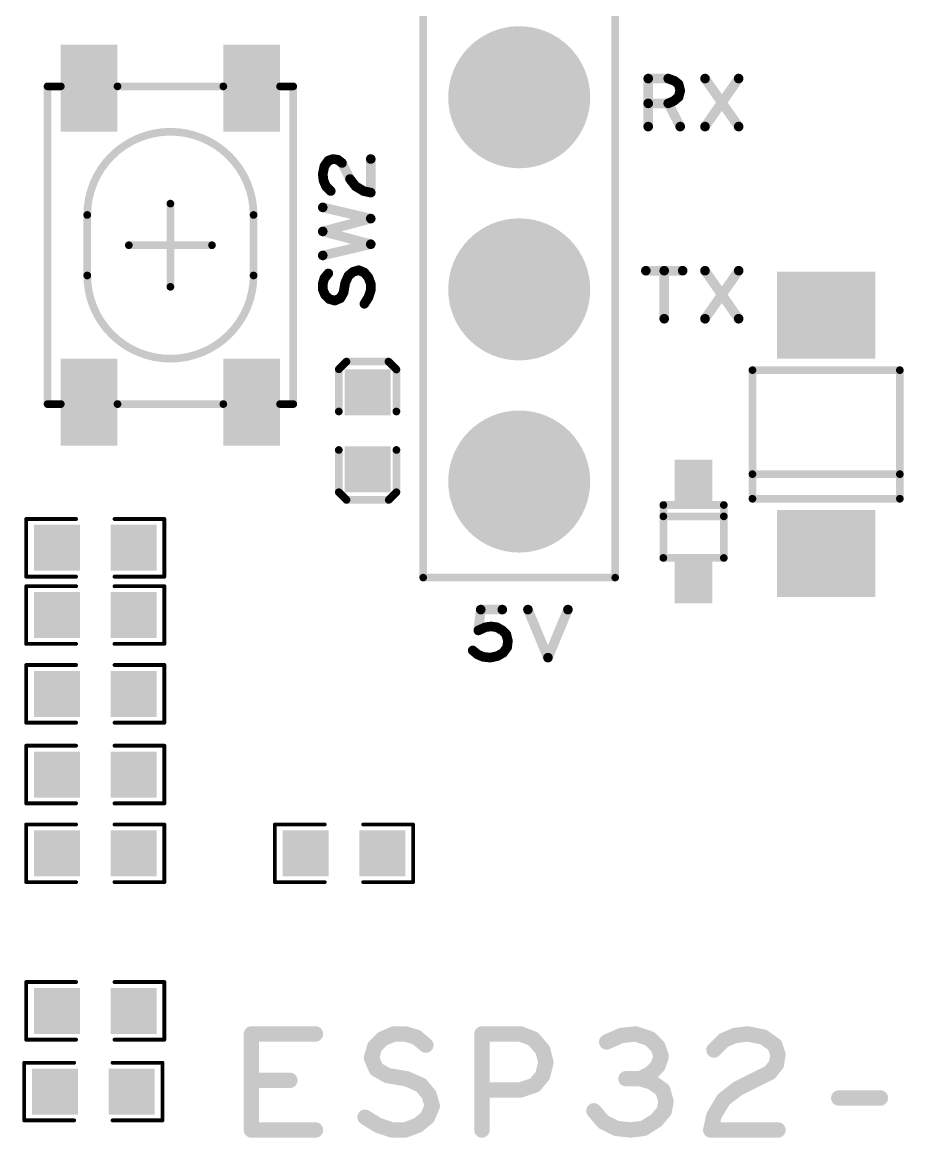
# Model space of a CAD drawing. Extents: x -12 to 107, y 8 to 106.
# Drawn here: x 39.27 to 50.93, y 43 to 57.75 of the extents above; entities that cross this region are included whole.
import ezdxf

# ---------------------------------------------------------------- set-up
doc = ezdxf.new("R2010")
doc.units = 0
doc.header["$MEASUREMENT"] = 0
doc.layers.get('0').update_dxf_attribs({"linetype": 'CONTINUOUS'})
doc.layers.add('SILK_TOP_ART', color=251, linetype='CONTINUOUS', true_color=0x636466)
doc.layers.add('SOLDER_TOP_ART', color=18, linetype='CONTINUOUS', true_color=0x000000)

# ---------------------------------------------------------------- blocks, each defined once
blk = doc.blocks.new('ROUND_308')
at = {"const_width": 0.05}
blk.add_lwpolyline([(-0.025, 0, 1), (0.025, 0, 1)], format="xyb", close=True, dxfattribs=at)
blk = doc.blocks.new('ROUND_311')
at = {"const_width": 0.1016}
blk.add_lwpolyline([(-0.0508, 0, 1), (0.0508, 0, 1)], format="xyb", close=True, dxfattribs=at)
blk = doc.blocks.new('ROUND_217')
at = {"const_width": 0.0508}
blk.add_lwpolyline([(-0.0254, 0, 1), (0.0254, 0, 1)], format="xyb", close=True, dxfattribs=at)
blk = doc.blocks.new('ROUND_162')
at = {"const_width": 0.0635}
blk.add_lwpolyline([(-0.03175, 0, 1), (0.03175, 0, 1)], format="xyb", close=True, dxfattribs=at)
blk = doc.blocks.new('ROUND_320')
at = {"const_width": 0.0254}
blk.add_lwpolyline([(-0.0127, 0, 1), (0.0127, 0, 1)], format="xyb", close=True, dxfattribs=at)
blk = doc.blocks.new('RECTANGLE_356')
blk.add_solid([(0.375, 0.575), (0.375, -0.575), (-0.375, 0.575), (-0.375, -0.575)])
blk = doc.blocks.new('SQUARE_332')
blk.add_solid([(0.304, 0.304), (0.304, -0.304), (-0.304, 0.304), (-0.304, -0.304)])
blk = doc.blocks.new('ROUND_345')
at = {"const_width": 0.939}
blk.add_lwpolyline([(-0.4695, 0, 1), (0.4695, 0, 1)], format="xyb", close=True, dxfattribs=at)
blk = doc.blocks.new('RECTANGLE_374')
blk.add_solid([(0.25, 0.29), (0.25, -0.29), (-0.25, 0.29), (-0.25, -0.29)])
blk = doc.blocks.new('RECTANGLE_365')
blk.add_solid([(0.65, 0.575), (0.65, -0.575), (-0.65, 0.575), (-0.65, -0.575)])

msp = doc.modelspace()

# ---------------------------------------------------------------- linework, layer by layer
at = {"layer": 'SILK_TOP_ART'}
for points, const_width in [([(44.5707, 65.6463), (44.5707, 50.4063)], 0.1), ([(47.1107, 50.4063), (47.1107, 65.6463)], 0.1), ([(47.5473, 56.3683), (47.5473, 57.0033)], 0.127), ([(47.5473, 57.0033), (47.8119, 57.0033)], 0.127), ([(47.8119, 57.0033), (47.8966, 56.9715)], 0.127), ([(48.2987, 56.3683), (48.7433, 57.0033)], 0.127), ([(48.2987, 57.0033), (48.7433, 56.3683)], 0.127), ([(39.7775, 56.9001), (39.6025, 56.9001)], 0.1016), ([(39.6025, 56.9001), (39.6025, 52.7001)], 0.1016), ([(41.9275, 56.9001), (40.5275, 56.9001)], 0.1016), ([(42.8525, 56.9001), (42.6775, 56.9001)], 0.1016), ([(42.8525, 52.7001), (42.8525, 56.9001)], 0.1016), ([(47.8966, 56.9715), (47.9495, 56.9292)], 0.127), ([(47.9495, 56.9292), (47.9707, 56.8445)], 0.127), ([(47.886, 56.707), (47.8119, 56.6752)], 0.127), ([(47.9495, 56.7599), (47.886, 56.707)], 0.127), ([(47.9707, 56.8445), (47.9495, 56.7599)], 0.127), ([(47.8119, 56.6752), (47.5473, 56.6752)], 0.127), ([(47.8119, 56.6752), (47.9707, 56.3683)], 0.127), ([(43.2425, 55.7388), (43.2637, 55.8446)], 0.127), ([(43.2637, 55.8446), (43.3166, 55.9187)], 0.127), ([(43.3166, 55.9187), (43.3801, 55.9399)], 0.127), ([(43.3801, 55.9399), (43.4436, 55.9293)], 0.127), ([(43.4436, 55.9293), (43.4965, 55.8869)], 0.127), ([(43.4965, 55.8869), (43.6023, 55.6753)], 0.127), ([(43.8775, 55.4953), (43.8775, 55.9399)], 0.127), ([(43.2531, 55.6541), (43.2425, 55.7388)], 0.127), ([(43.6023, 55.6753), (43.6764, 55.58)], 0.127), ([(43.2848, 55.58), (43.2531, 55.6541)], 0.127), ([(43.3483, 55.5165), (43.2848, 55.58)], 0.127), ([(43.6764, 55.58), (43.7823, 55.5165)], 0.127), ([(43.7823, 55.5165), (43.8775, 55.4953)], 0.127), ([(41.2275, 55.3501), (41.2275, 54.2501)], 0.1016), ([(43.8775, 55.1519), (43.2425, 55.3001)], 0.127), ([(40.1275, 54.4001), (40.1275, 55.2001)], 0.1016), ([(42.3275, 55.2001), (42.3275, 54.4001)], 0.1016), ([(43.2425, 54.9826), (43.8775, 55.1519)], 0.127), ([(43.8775, 54.8133), (43.2425, 54.9826)], 0.127), ([(41.7775, 54.8001), (40.6775, 54.8001)], 0.1016), ([(43.2425, 54.6651), (43.8775, 54.8133)], 0.127), ([(43.2425, 54.2899), (43.2637, 54.364)], 0.127), ([(43.2637, 54.364), (43.3166, 54.4275)], 0.127), ([(43.5812, 54.3958), (43.5388, 54.3005)], 0.127), ([(43.6447, 54.4487), (43.5812, 54.3958)], 0.127), ([(43.7187, 54.4699), (43.6447, 54.4487)], 0.127), ([(43.7929, 54.4381), (43.7187, 54.4699)], 0.127), ([(43.8458, 54.3746), (43.7929, 54.4381)], 0.127), ([(43.8775, 54.2899), (43.8458, 54.3746)], 0.127), ([(47.5156, 54.4633), (48.0024, 54.4633)], 0.127), ([(47.759, 54.4633), (47.759, 53.8283)], 0.127), ([(48.2987, 53.8283), (48.7433, 54.4633)], 0.127), ([(48.2987, 54.4633), (48.7433, 53.8283)], 0.127), ([(43.2425, 54.2158), (43.2425, 54.2899)], 0.127), ([(43.2743, 54.1418), (43.2425, 54.2158)], 0.127), ([(43.5388, 54.3005), (43.5177, 54.1735)], 0.127), ([(43.8458, 54.11), (43.8775, 54.2053)], 0.127), ([(43.8775, 54.2053), (43.8775, 54.2899)], 0.127), ([(43.3272, 54.0889), (43.2743, 54.1418)], 0.127), ([(43.4013, 54.0677), (43.3272, 54.0889)], 0.127), ([(43.4753, 54.0994), (43.4013, 54.0677)], 0.127), ([(43.5177, 54.1735), (43.4753, 54.0994)], 0.127), ([(43.7929, 54.0253), (43.8458, 54.11)], 0.127), ([(43.4548, 53.1604), (43.5561, 53.262)], 0.1016), ([(43.5561, 53.262), (44.1119, 53.262)], 0.1016), ([(44.1119, 53.262), (44.2168, 53.1571)], 0.1016), ([(43.4548, 52.6016), (43.4548, 53.1604)], 0.1016), ([(44.2168, 53.1571), (44.2168, 52.6016)], 0.1016), ([(48.9257, 51.4486), (48.9257, 53.1486)], 0.1016), ([(48.9257, 53.1486), (50.8757, 53.1486)], 0.1016), ([(50.8757, 53.1486), (50.8757, 51.4486)], 0.1016), ([(39.7775, 52.7001), (39.6025, 52.7001)], 0.1016), ([(40.5275, 52.7001), (41.9275, 52.7001)], 0.1016), ([(42.8525, 52.7001), (42.6775, 52.7001)], 0.1016), ([(43.4548, 52.0936), (43.4548, 51.5348)], 0.1016), ([(44.2168, 51.5348), (44.2168, 52.0936)], 0.1016), ([(48.9257, 51.7736), (50.8757, 51.7736)], 0.1016), ([(43.4548, 51.5348), (43.5564, 51.4332)], 0.1016), ([(43.5564, 51.4332), (44.1152, 51.4332)], 0.1016), ([(44.1152, 51.4332), (44.2168, 51.5348)], 0.1016), ([(50.8757, 51.4486), (48.9257, 51.4486)], 0.1016), ([(47.7473, 51.3659), (48.5473, 51.3659)], 0.1016), ([(47.7473, 50.6659), (47.7473, 51.3659)], 0.1016), ([(48.5473, 51.3659), (48.5473, 50.6659)], 0.1016), ([(39.3192, 51.181), (39.3192, 50.419)], 0.0508), ([(39.9796, 51.181), (39.3192, 51.181)], 0.0508), ([(40.4876, 51.181), (41.148, 51.181)], 0.0508), ([(41.148, 51.181), (41.148, 50.419)], 0.0508), ([(47.7473, 51.2159), (48.5473, 51.2159)], 0.1016), ([(48.5473, 50.6659), (47.7473, 50.6659)], 0.1016), ([(39.3192, 50.419), (39.9796, 50.419)], 0.0508), ([(41.148, 50.419), (40.4876, 50.419)], 0.0508), ([(44.5707, 50.4063), (47.1107, 50.4063)], 0.1), ([(39.3192, 50.292), (39.9796, 50.292)], 0.0508), ([(39.3192, 49.53), (39.3192, 50.292)], 0.0508), ([(41.148, 50.292), (40.4876, 50.292)], 0.0508), ([(41.148, 49.53), (41.148, 50.292)], 0.0508), ([(45.3003, 49.7081), (45.332, 49.9833)], 0.127), ([(45.332, 49.9833), (45.6177, 49.9833)], 0.127), ([(45.9564, 49.9833), (46.221, 49.3483)], 0.127), ([(46.221, 49.3483), (46.4856, 49.9833)], 0.127), ([(45.3955, 49.7505), (45.3003, 49.7081)], 0.127), ([(45.4696, 49.761), (45.3955, 49.7505)], 0.127), ([(45.5437, 49.7505), (45.4696, 49.761)], 0.127), ([(45.6177, 49.7081), (45.5437, 49.7505)], 0.127), ([(45.6707, 49.6552), (45.6177, 49.7081)], 0.127), ([(45.6918, 49.5705), (45.6707, 49.6552)], 0.127), ([(39.9796, 49.53), (39.3192, 49.53)], 0.0508), ([(40.4876, 49.53), (41.148, 49.53)], 0.0508), ([(45.6283, 49.4118), (45.6813, 49.4859)], 0.127), ([(45.6813, 49.4859), (45.6918, 49.5705)], 0.127), ([(45.2262, 49.4435), (45.2897, 49.3906)], 0.127), ([(45.2897, 49.3906), (45.3637, 49.3589)], 0.127), ([(45.3637, 49.3589), (45.459, 49.3483)], 0.127), ([(45.459, 49.3483), (45.5543, 49.3695)], 0.127), ([(45.5543, 49.3695), (45.6283, 49.4118)], 0.127), ([(39.3192, 49.2506), (39.3192, 48.4886)], 0.0508), ([(39.9796, 49.2506), (39.3192, 49.2506)], 0.0508), ([(40.4876, 49.2506), (41.148, 49.2506)], 0.0508), ([(41.148, 49.2506), (41.148, 48.4886)], 0.0508), ([(39.3192, 48.4886), (39.9796, 48.4886)], 0.0508), ([(41.148, 48.4886), (40.4876, 48.4886)], 0.0508), ([(39.3192, 48.1838), (39.3192, 47.4218)], 0.0508), ([(39.9796, 48.1838), (39.3192, 48.1838)], 0.0508), ([(40.4876, 48.1838), (41.148, 48.1838)], 0.0508), ([(41.148, 48.1838), (41.148, 47.4218)], 0.0508), ([(39.3192, 47.4218), (39.9796, 47.4218)], 0.0508), ([(41.148, 47.4218), (40.4876, 47.4218)], 0.0508), ([(39.3192, 47.1424), (39.3192, 46.3804)], 0.0508), ([(39.9796, 47.1424), (39.3192, 47.1424)], 0.0508), ([(40.4876, 47.1424), (41.148, 47.1424)], 0.0508), ([(41.148, 47.1424), (41.148, 46.3804)], 0.0508), ([(42.6085, 47.1424), (42.6085, 46.3804)], 0.0508), ([(43.2689, 47.1424), (42.6085, 47.1424)], 0.0508), ([(43.7769, 47.1424), (44.4373, 47.1424)], 0.0508), ([(44.4373, 47.1424), (44.4373, 46.3804)], 0.0508), ([(39.3192, 46.3804), (39.9796, 46.3804)], 0.0508), ([(41.148, 46.3804), (40.4876, 46.3804)], 0.0508), ([(42.6085, 46.3804), (43.2689, 46.3804)], 0.0508), ([(44.4373, 46.3804), (43.7769, 46.3804)], 0.0508), ([(39.3192, 45.0596), (39.3192, 44.2976)], 0.0508), ([(39.9796, 45.0596), (39.3192, 45.0596)], 0.0508), ([(40.4876, 45.0596), (41.148, 45.0596)], 0.0508), ([(41.148, 45.0596), (41.148, 44.2976)], 0.0508), ([(42.2995, 43.1038), (42.2995, 44.3738)], 0.2032), ([(42.2995, 44.3738), (43.1461, 44.3738)], 0.2032), ([(43.9293, 44.2045), (44.0351, 44.3103)], 0.2032), ([(44.0351, 44.3103), (44.1833, 44.3738)], 0.2032), ([(44.1833, 44.3738), (44.3315, 44.3738)], 0.2032), ([(44.3315, 44.3738), (44.4796, 44.3315)], 0.2032), ([(44.4796, 44.3315), (44.6067, 44.2256)], 0.2032), ([(45.3475, 43.1038), (45.3475, 44.3738)], 0.2032), ([(45.3475, 44.3738), (45.8555, 44.3738)], 0.2032), ([(45.8555, 44.3738), (46.0248, 44.3103)], 0.2032), ([(46.0248, 44.3103), (46.1518, 44.1621)], 0.2032), ([(47.189, 44.3526), (46.9985, 44.268)], 0.2032), ([(47.3795, 44.3738), (47.189, 44.3526)], 0.2032), ([(47.57, 44.3103), (47.3795, 44.3738)], 0.2032), ([(47.6758, 44.2045), (47.57, 44.3103)], 0.2032), ([(48.4166, 44.1621), (48.5436, 44.2891)], 0.2032), ([(48.5436, 44.2891), (48.6918, 44.3526)], 0.2032), ([(48.6918, 44.3526), (48.8611, 44.3738)], 0.2032), ([(48.8611, 44.3738), (49.0728, 44.3315)], 0.2032), ([(49.0728, 44.3315), (49.221, 44.2256)], 0.2032), ([(39.3192, 44.2976), (39.9796, 44.2976)], 0.0508), ([(41.148, 44.2976), (40.4876, 44.2976)], 0.0508), ([(43.8869, 44.0563), (43.9293, 44.2045)], 0.2032), ([(46.1518, 44.1621), (46.1941, 43.9928)], 0.2032), ([(47.7181, 44.0775), (47.6758, 44.2045)], 0.2032), ([(49.221, 44.2256), (49.2633, 44.0987)], 0.2032), ([(43.9505, 43.9081), (43.8869, 44.0563)], 0.2032), ([(46.1941, 43.9928), (46.1518, 43.8235)], 0.2032), ([(47.6758, 43.9504), (47.7181, 44.0775)], 0.2032), ([(49.2633, 44.0987), (49.2421, 43.9716)], 0.2032), ([(39.2938, 43.9928), (39.2938, 43.2308)], 0.0508), ([(39.9542, 43.9928), (39.2938, 43.9928)], 0.0508), ([(40.4622, 43.9928), (41.1226, 43.9928)], 0.0508), ([(41.1226, 43.9928), (41.1226, 43.2308)], 0.0508), ([(44.0986, 43.8235), (43.9505, 43.9081)], 0.2032), ([(47.443, 43.7811), (47.57, 43.8446)], 0.2032), ([(47.57, 43.8446), (47.6758, 43.9504)], 0.2032), ([(49.1575, 43.8658), (48.7341, 43.6541)], 0.2032), ([(49.2421, 43.9716), (49.1575, 43.8658)], 0.2032), ([(42.8075, 43.76), (42.2995, 43.76)], 0.2032), ([(44.3526, 43.7811), (44.0986, 43.8235)], 0.2032), ([(44.5431, 43.6965), (44.3526, 43.7811)], 0.2032), ([(44.649, 43.5694), (44.5431, 43.6965)], 0.2032), ([(46.046, 43.6965), (45.8555, 43.6329)], 0.2032), ([(46.1518, 43.8235), (46.046, 43.6965)], 0.2032), ([(47.443, 43.7811), (47.2525, 43.7811)], 0.2032), ([(47.5911, 43.7388), (47.443, 43.7811)], 0.2032), ([(47.7393, 43.6329), (47.5911, 43.7388)], 0.2032), ([(44.6913, 43.4213), (44.649, 43.5694)], 0.2032), ([(45.8555, 43.6329), (45.3475, 43.6329)], 0.2032), ([(47.7816, 43.4848), (47.7393, 43.6329)], 0.2032), ([(48.7341, 43.6541), (48.5436, 43.506)], 0.2032), ([(44.6278, 43.2731), (44.6913, 43.4213)], 0.2032), ([(47.7605, 43.3578), (47.7816, 43.4848)], 0.2032), ([(48.5436, 43.506), (48.4166, 43.2943)], 0.2032), ([(50.0676, 43.5271), (50.618, 43.5271)], 0.2032), ([(43.8023, 43.2731), (43.9716, 43.1673)], 0.2032), ([(44.5008, 43.1673), (44.6278, 43.2731)], 0.2032), ([(46.8291, 43.3578), (46.9561, 43.2096)], 0.2032), ([(47.6547, 43.2308), (47.7605, 43.3578)], 0.2032), ([(48.4166, 43.2943), (48.3743, 43.1038)], 0.2032), ([(39.2938, 43.2308), (39.9542, 43.2308)], 0.0508), ([(41.1226, 43.2308), (40.4622, 43.2308)], 0.0508), ([(43.1461, 43.1038), (42.2995, 43.1038)], 0.2032), ([(43.9716, 43.1673), (44.1621, 43.1038)], 0.2032), ([(44.1621, 43.1038), (44.3315, 43.1038)], 0.2032), ([(44.3315, 43.1038), (44.5008, 43.1673)], 0.2032), ([(46.9561, 43.2096), (47.1254, 43.125)], 0.2032), ([(47.1254, 43.125), (47.316, 43.1038)], 0.2032), ([(47.316, 43.1038), (47.4853, 43.125)], 0.2032), ([(47.4853, 43.125), (47.6547, 43.2308)], 0.2032), ([(48.3743, 43.1038), (49.2633, 43.1038)], 0.2032)]:
    msp.add_lwpolyline(points, dxfattribs=dict(at, const_width=const_width))
at = {"layer": 'SILK_TOP_ART', "const_width": 0.1016}
for points in [[(42.3275, 55.2001, 1), (40.1275, 55.2001)], [(40.1275, 54.4001, 1), (42.3275, 54.4001)]]:
    msp.add_lwpolyline(points, format="xyb", dxfattribs=at)

# ---------------------------------------------------------------- block references
at = {"layer": 'SILK_TOP_ART'}
for name, p in [('ROUND_162', (47.5473, 57.0033)), ('ROUND_162', (47.8119, 57.0033)), ('ROUND_162', (48.2987, 57.0033)), ('ROUND_162', (48.7433, 57.0033)), ('ROUND_217', (39.6025, 56.9001)), ('ROUND_217', (39.6025, 56.9001)), ('ROUND_217', (39.7775, 56.9001)), ('ROUND_217', (40.5275, 56.9001)), ('ROUND_217', (41.9275, 56.9001)), ('ROUND_217', (42.6775, 56.9001)), ('ROUND_217', (42.8525, 56.9001)), ('ROUND_217', (42.8525, 56.9001)), ('ROUND_162', (47.8966, 56.9715)), ('ROUND_162', (47.9495, 56.9292)), ('ROUND_162', (47.886, 56.707)), ('ROUND_162', (47.9495, 56.7599)), ('ROUND_162', (47.9707, 56.8445)), ('ROUND_162', (47.5473, 56.6752)), ('ROUND_162', (47.8119, 56.6752)), ('ROUND_162', (47.8119, 56.6752)), ('ROUND_162', (47.5473, 56.3683)), ('ROUND_162', (47.9707, 56.3683)), ('ROUND_162', (48.2987, 56.3683)), ('ROUND_162', (48.7433, 56.3683)), ('ROUND_162', (43.2637, 55.8446)), ('ROUND_162', (43.3166, 55.9187)), ('ROUND_162', (43.3801, 55.9399)), ('ROUND_162', (43.4436, 55.9293)), ('ROUND_162', (43.4965, 55.8869)), ('ROUND_162', (43.8775, 55.9399)), ('ROUND_162', (43.2425, 55.7388)), ('ROUND_162', (43.6023, 55.6753)), ('ROUND_162', (43.2531, 55.6541)), ('ROUND_162', (43.2848, 55.58)), ('ROUND_162', (43.6764, 55.58)), ('ROUND_162', (43.3483, 55.5165)), ('ROUND_162', (43.7823, 55.5165)), ('ROUND_162', (43.8775, 55.4953)), ('ROUND_217', (41.2275, 55.3501)), ('ROUND_162', (43.2425, 55.3001)), ('ROUND_217', (40.1275, 55.2001)), ('ROUND_217', (40.1275, 55.2001)), ('ROUND_217', (42.3275, 55.2001)), ('ROUND_217', (42.3275, 55.2001)), ('ROUND_162', (43.8775, 55.1519)), ('ROUND_162', (43.2425, 54.9826)), ('ROUND_217', (40.6775, 54.8001)), ('ROUND_217', (41.7775, 54.8001)), ('ROUND_162', (43.8775, 54.8133)), ('ROUND_162', (43.2425, 54.6651)), ('ROUND_217', (40.1275, 54.4001)), ('ROUND_217', (40.1275, 54.4001)), ('ROUND_217', (42.3275, 54.4001)), ('ROUND_217', (42.3275, 54.4001)), ('ROUND_162', (43.2637, 54.364)), ('ROUND_162', (43.3166, 54.4275)), ('ROUND_162', (43.5812, 54.3958)), ('ROUND_162', (43.6447, 54.4487)), ('ROUND_162', (43.7187, 54.4699)), ('ROUND_162', (43.7929, 54.4381)), ('ROUND_162', (43.8458, 54.3746)), ('ROUND_162', (47.5156, 54.4633)), ('ROUND_162', (47.759, 54.4633)), ('ROUND_162', (48.0024, 54.4633)), ('ROUND_162', (48.2987, 54.4633)), ('ROUND_162', (48.7433, 54.4633)), ('ROUND_217', (41.2275, 54.2501)), ('ROUND_162', (43.2425, 54.2899)), ('ROUND_162', (43.2425, 54.2158)), ('ROUND_162', (43.5388, 54.3005)), ('ROUND_162', (43.8775, 54.2899)), ('ROUND_162', (43.8775, 54.2053)), ('ROUND_162', (43.2743, 54.1418)), ('ROUND_162', (43.3272, 54.0889)), ('ROUND_162', (43.4013, 54.0677)), ('ROUND_162', (43.4753, 54.0994)), ('ROUND_162', (43.5177, 54.1735)), ('ROUND_162', (43.8458, 54.11)), ('ROUND_162', (43.7929, 54.0253)), ('ROUND_162', (47.759, 53.8283)), ('ROUND_162', (48.2987, 53.8283)), ('ROUND_162', (48.7433, 53.8283)), ('ROUND_217', (43.5561, 53.262)), ('ROUND_217', (43.5561, 53.262)), ('ROUND_217', (44.1119, 53.262)), ('ROUND_217', (44.1119, 53.262)), ('ROUND_217', (43.4548, 53.1604)), ('ROUND_217', (43.4548, 53.1604)), ('ROUND_217', (44.2168, 53.1571)), ('ROUND_217', (44.2168, 53.1571)), ('ROUND_217', (48.9257, 53.1486)), ('ROUND_217', (48.9257, 53.1486)), ('ROUND_217', (50.8757, 53.1486)), ('ROUND_217', (50.8757, 53.1486)), ('ROUND_217', (39.6025, 52.7001)), ('ROUND_217', (39.6025, 52.7001)), ('ROUND_217', (39.7775, 52.7001)), ('ROUND_217', (40.5275, 52.7001)), ('ROUND_217', (41.9275, 52.7001)), ('ROUND_217', (42.6775, 52.7001)), ('ROUND_217', (42.8525, 52.7001)), ('ROUND_217', (42.8525, 52.7001)), ('ROUND_217', (43.4548, 52.6016)), ('ROUND_217', (44.2168, 52.6016)), ('ROUND_217', (43.4548, 52.0936)), ('ROUND_217', (44.2168, 52.0936)), ('ROUND_217', (48.9257, 51.7736)), ('ROUND_217', (50.8757, 51.7736)), ('ROUND_217', (43.4548, 51.5348)), ('ROUND_217', (43.4548, 51.5348)), ('ROUND_217', (43.5564, 51.4332)), ('ROUND_217', (43.5564, 51.4332)), ('ROUND_217', (44.1152, 51.4332)), ('ROUND_217', (44.1152, 51.4332)), ('ROUND_217', (44.2168, 51.5348)), ('ROUND_217', (44.2168, 51.5348)), ('ROUND_217', (48.9257, 51.4486)), ('ROUND_217', (48.9257, 51.4486)), ('ROUND_217', (50.8757, 51.4486)), ('ROUND_217', (50.8757, 51.4486)), ('ROUND_217', (47.7473, 51.3659)), ('ROUND_217', (47.7473, 51.3659)), ('ROUND_217', (48.5473, 51.3659)), ('ROUND_217', (48.5473, 51.3659)), ('ROUND_320', (39.3192, 51.181)), ('ROUND_320', (39.3192, 51.181)), ('ROUND_320', (39.9796, 51.181)), ('ROUND_320', (40.4876, 51.181)), ('ROUND_320', (41.148, 51.181)), ('ROUND_320', (41.148, 51.181)), ('ROUND_217', (47.7473, 51.2159)), ('ROUND_217', (48.5473, 51.2159)), ('ROUND_217', (47.7473, 50.6659)), ('ROUND_217', (47.7473, 50.6659)), ('ROUND_217', (48.5473, 50.6659)), ('ROUND_217', (48.5473, 50.6659)), ('ROUND_320', (39.3192, 50.419)), ('ROUND_320', (39.3192, 50.419)), ('ROUND_320', (39.9796, 50.419)), ('ROUND_320', (40.4876, 50.419)), ('ROUND_320', (41.148, 50.419)), ('ROUND_320', (41.148, 50.419)), ('ROUND_308', (44.5707, 50.4063)), ('ROUND_308', (44.5707, 50.4063)), ('ROUND_308', (47.1107, 50.4063)), ('ROUND_308', (47.1107, 50.4063)), ('ROUND_320', (39.3192, 50.292)), ('ROUND_320', (39.3192, 50.292)), ('ROUND_320', (39.9796, 50.292)), ('ROUND_320', (40.4876, 50.292)), ('ROUND_320', (41.148, 50.292)), ('ROUND_320', (41.148, 50.292)), ('ROUND_162', (45.332, 49.9833)), ('ROUND_162', (45.6177, 49.9833)), ('ROUND_162', (45.9564, 49.9833)), ('ROUND_162', (46.4856, 49.9833)), ('ROUND_162', (45.3003, 49.7081)), ('ROUND_162', (45.3955, 49.7505)), ('ROUND_162', (45.4696, 49.761)), ('ROUND_162', (45.5437, 49.7505)), ('ROUND_162', (45.6177, 49.7081)), ('ROUND_162', (45.6707, 49.6552)), ('ROUND_320', (39.3192, 49.53)), ('ROUND_320', (39.3192, 49.53)), ('ROUND_320', (39.9796, 49.53)), ('ROUND_320', (40.4876, 49.53)), ('ROUND_320', (41.148, 49.53)), ('ROUND_320', (41.148, 49.53)), ('ROUND_162', (45.6813, 49.4859)), ('ROUND_162', (45.6918, 49.5705)), ('ROUND_162', (45.2262, 49.4435)), ('ROUND_162', (45.2897, 49.3906)), ('ROUND_162', (45.3637, 49.3589)), ('ROUND_162', (45.459, 49.3483)), ('ROUND_162', (45.5543, 49.3695)), ('ROUND_162', (45.6283, 49.4118)), ('ROUND_162', (46.221, 49.3483)), ('ROUND_320', (39.3192, 49.2506)), ('ROUND_320', (39.3192, 49.2506)), ('ROUND_320', (39.9796, 49.2506)), ('ROUND_320', (40.4876, 49.2506)), ('ROUND_320', (41.148, 49.2506)), ('ROUND_320', (41.148, 49.2506)), ('ROUND_320', (39.3192, 48.4886)), ('ROUND_320', (39.3192, 48.4886)), ('ROUND_320', (39.9796, 48.4886)), ('ROUND_320', (40.4876, 48.4886)), ('ROUND_320', (41.148, 48.4886)), ('ROUND_320', (41.148, 48.4886)), ('ROUND_320', (39.3192, 48.1838)), ('ROUND_320', (39.3192, 48.1838)), ('ROUND_320', (39.9796, 48.1838)), ('ROUND_320', (40.4876, 48.1838)), ('ROUND_320', (41.148, 48.1838)), ('ROUND_320', (41.148, 48.1838)), ('ROUND_320', (39.3192, 47.4218)), ('ROUND_320', (39.3192, 47.4218)), ('ROUND_320', (39.9796, 47.4218)), ('ROUND_320', (40.4876, 47.4218)), ('ROUND_320', (41.148, 47.4218)), ('ROUND_320', (41.148, 47.4218)), ('ROUND_320', (39.3192, 47.1424)), ('ROUND_320', (39.3192, 47.1424)), ('ROUND_320', (39.9796, 47.1424)), ('ROUND_320', (40.4876, 47.1424)), ('ROUND_320', (41.148, 47.1424)), ('ROUND_320', (41.148, 47.1424)), ('ROUND_320', (42.6085, 47.1424)), ('ROUND_320', (42.6085, 47.1424)), ('ROUND_320', (43.2689, 47.1424)), ('ROUND_320', (43.7769, 47.1424)), ('ROUND_320', (44.4373, 47.1424)), ('ROUND_320', (44.4373, 47.1424)), ('ROUND_320', (39.3192, 46.3804)), ('ROUND_320', (39.3192, 46.3804)), ('ROUND_320', (39.9796, 46.3804)), ('ROUND_320', (40.4876, 46.3804)), ('ROUND_320', (41.148, 46.3804)), ('ROUND_320', (41.148, 46.3804)), ('ROUND_320', (42.6085, 46.3804)), ('ROUND_320', (42.6085, 46.3804)), ('ROUND_320', (43.2689, 46.3804)), ('ROUND_320', (43.7769, 46.3804)), ('ROUND_320', (44.4373, 46.3804)), ('ROUND_320', (44.4373, 46.3804)), ('ROUND_320', (39.3192, 45.0596)), ('ROUND_320', (39.3192, 45.0596)), ('ROUND_320', (39.9796, 45.0596)), ('ROUND_320', (40.4876, 45.0596)), ('ROUND_320', (41.148, 45.0596)), ('ROUND_320', (41.148, 45.0596)), ('ROUND_311', (42.2995, 44.3738)), ('ROUND_311', (43.1461, 44.3738)), ('ROUND_311', (44.0351, 44.3103)), ('ROUND_311', (44.1833, 44.3738)), ('ROUND_311', (44.3315, 44.3738)), ('ROUND_311', (44.4796, 44.3315)), ('ROUND_311', (45.3475, 44.3738)), ('ROUND_311', (45.8555, 44.3738)), ('ROUND_311', (46.0248, 44.3103)), ('ROUND_311', (47.189, 44.3526)), ('ROUND_311', (47.3795, 44.3738)), ('ROUND_311', (47.57, 44.3103)), ('ROUND_311', (48.5436, 44.2891)), ('ROUND_311', (48.6918, 44.3526)), ('ROUND_311', (48.8611, 44.3738)), ('ROUND_311', (49.0728, 44.3315)), ('ROUND_320', (39.3192, 44.2976)), ('ROUND_320', (39.3192, 44.2976)), ('ROUND_320', (39.9796, 44.2976)), ('ROUND_320', (40.4876, 44.2976)), ('ROUND_320', (41.148, 44.2976)), ('ROUND_320', (41.148, 44.2976)), ('ROUND_311', (43.9293, 44.2045)), ('ROUND_311', (44.6067, 44.2256)), ('ROUND_311', (46.1518, 44.1621)), ('ROUND_311', (46.9985, 44.268)), ('ROUND_311', (47.6758, 44.2045)), ('ROUND_311', (48.4166, 44.1621)), ('ROUND_311', (49.221, 44.2256)), ('ROUND_311', (43.8869, 44.0563)), ('ROUND_311', (46.1941, 43.9928)), ('ROUND_311', (47.7181, 44.0775)), ('ROUND_311', (49.2633, 44.0987)), ('ROUND_320', (39.2938, 43.9928)), ('ROUND_320', (39.2938, 43.9928)), ('ROUND_320', (39.9542, 43.9928)), ('ROUND_320', (40.4622, 43.9928)), ('ROUND_320', (41.1226, 43.9928)), ('ROUND_320', (41.1226, 43.9928)), ('ROUND_311', (43.9505, 43.9081)), ('ROUND_311', (47.57, 43.8446)), ('ROUND_311', (47.6758, 43.9504)), ('ROUND_311', (49.1575, 43.8658)), ('ROUND_311', (49.2421, 43.9716)), ('ROUND_311', (42.2995, 43.76)), ('ROUND_311', (42.8075, 43.76)), ('ROUND_311', (44.0986, 43.8235)), ('ROUND_311', (44.3526, 43.7811)), ('ROUND_311', (44.5431, 43.6965)), ('ROUND_311', (46.046, 43.6965)), ('ROUND_311', (46.1518, 43.8235)), ('ROUND_311', (47.2525, 43.7811)), ('ROUND_311', (47.443, 43.7811)), ('ROUND_311', (47.443, 43.7811)), ('ROUND_311', (47.5911, 43.7388)), ('ROUND_311', (44.649, 43.5694)), ('ROUND_311', (45.3475, 43.6329)), ('ROUND_311', (45.8555, 43.6329)), ('ROUND_311', (47.7393, 43.6329)), ('ROUND_311', (48.7341, 43.6541)), ('ROUND_311', (44.6913, 43.4213)), ('ROUND_311', (47.7816, 43.4848)), ('ROUND_311', (48.5436, 43.506)), ('ROUND_311', (50.0676, 43.5271)), ('ROUND_311', (50.618, 43.5271)), ('ROUND_311', (43.8023, 43.2731)), ('ROUND_311', (44.6278, 43.2731)), ('ROUND_311', (46.8291, 43.3578)), ('ROUND_311', (47.7605, 43.3578)), ('ROUND_311', (48.4166, 43.2943)), ('ROUND_320', (39.2938, 43.2308)), ('ROUND_320', (39.2938, 43.2308)), ('ROUND_320', (39.9542, 43.2308)), ('ROUND_320', (40.4622, 43.2308)), ('ROUND_320', (41.1226, 43.2308)), ('ROUND_320', (41.1226, 43.2308)), ('ROUND_311', (42.2995, 43.1038)), ('ROUND_311', (43.1461, 43.1038)), ('ROUND_311', (43.9716, 43.1673)), ('ROUND_311', (44.1621, 43.1038)), ('ROUND_311', (44.3315, 43.1038)), ('ROUND_311', (44.5008, 43.1673)), ('ROUND_311', (45.3475, 43.1038)), ('ROUND_311', (46.9561, 43.2096)), ('ROUND_311', (47.1254, 43.125)), ('ROUND_311', (47.316, 43.1038)), ('ROUND_311', (47.4853, 43.125)), ('ROUND_311', (47.6547, 43.2308)), ('ROUND_311', (48.3743, 43.1038)), ('ROUND_311', (49.2633, 43.1038))]:
    msp.add_blockref(name, p, dxfattribs=at)
at = {"layer": 'SOLDER_TOP_ART'}
for name, p in [('ROUND_345', (45.8407, 56.7563)), ('RECTANGLE_356', (40.1525, 56.8751)), ('RECTANGLE_356', (42.3025, 56.8751)), ('ROUND_345', (45.8407, 54.2163)), ('RECTANGLE_365', (49.9007, 53.8736)), ('RECTANGLE_356', (40.1525, 52.7251)), ('RECTANGLE_356', (42.3025, 52.7251)), ('SQUARE_332', (43.8358, 52.8556)), ('ROUND_345', (45.8407, 51.6763)), ('SQUARE_332', (43.8358, 51.8396)), ('RECTANGLE_374', (48.1473, 51.6759)), ('RECTANGLE_365', (49.9007, 50.7236)), ('SQUARE_332', (39.7256, 50.8)), ('SQUARE_332', (40.7416, 50.8)), ('RECTANGLE_374', (48.1473, 50.3559)), ('SQUARE_332', (39.7256, 49.911)), ('SQUARE_332', (40.7416, 49.911)), ('SQUARE_332', (39.7256, 48.8696)), ('SQUARE_332', (40.7416, 48.8696)), ('SQUARE_332', (39.7256, 47.8028)), ('SQUARE_332', (40.7416, 47.8028)), ('SQUARE_332', (39.7256, 46.7614)), ('SQUARE_332', (40.7416, 46.7614)), ('SQUARE_332', (43.0149, 46.7614)), ('SQUARE_332', (44.0309, 46.7614)), ('SQUARE_332', (39.7256, 44.6786)), ('SQUARE_332', (40.7416, 44.6786)), ('SQUARE_332', (39.7002, 43.6118)), ('SQUARE_332', (40.7162, 43.6118))]:
    msp.add_blockref(name, p, dxfattribs=at)

doc.saveas('drawing.dxf')
